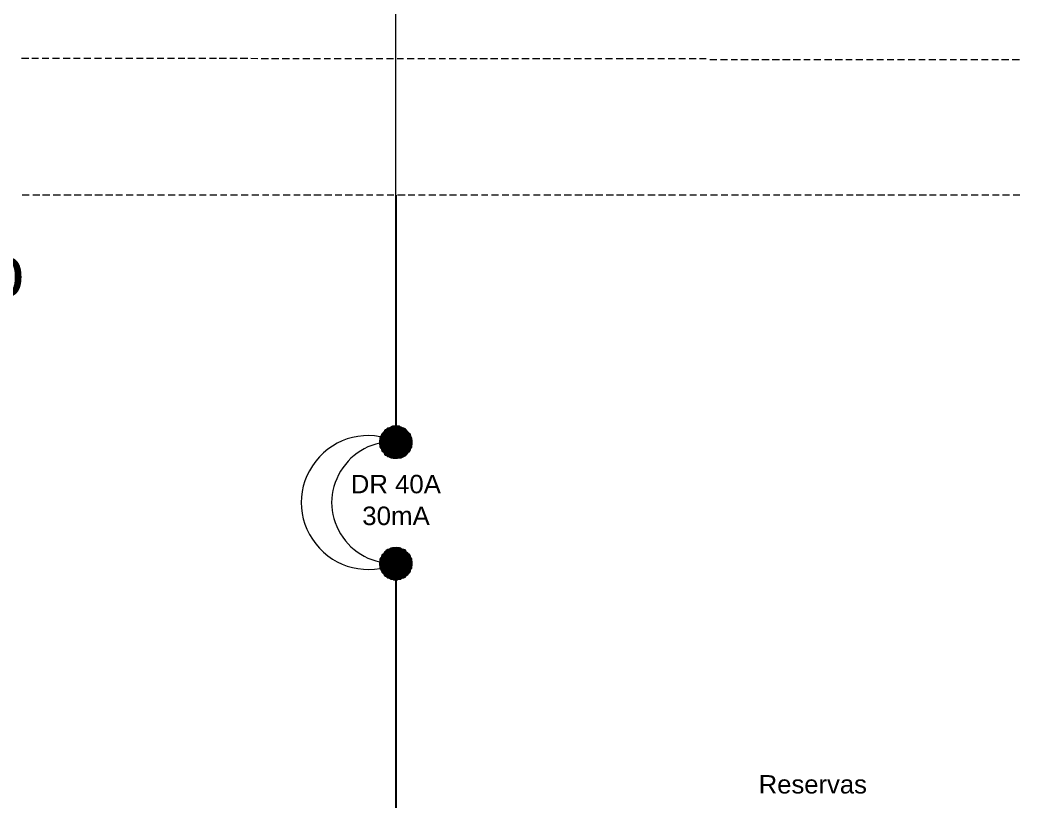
# Model space of a CAD drawing. Header units: millimetres. Extents: x 40 to 176, y -32 to 59.
# Drawn here: x 130.78 to 136.85, y 41.83 to 46.58 of the extents above; entities that cross this region are included whole.
import ezdxf

# ---------------------------------------------------------------- set-up
doc = ezdxf.new("R2010")
doc.units = ezdxf.units.MM
doc.layers.add('13 - Diagrama unifilar', color=7, linetype='Continuous', lineweight=30)
doc.styles.add('Arial0', font='arial.ttf', dxfattribs={"height": 3.14658})

msp = doc.modelspace()

# ---------------------------------------------------------------- hatches: boundary and pattern name
at = {"layer": '13 - Diagrama unifilar', "true_color": 0x000007}
h = msp.add_hatch(color=7, dxfattribs=at)
h.paths.add_polyline_path([(133.1189, 44.0926), (133.0043, 44.0926), (133.1217, 44.087)])
h.paths.add_polyline_path([(133.0043, 44.0926), (133.1217, 44.087), (132.996, 44.087)])
h = msp.add_hatch(color=7, dxfattribs=at)
h.paths.add_polyline_path([(133.1077, 44.0982), (133.0099, 44.0982), (133.1189, 44.0926)])
h.paths.add_polyline_path([(133.0099, 44.0982), (133.1189, 44.0926), (133.0043, 44.0926)])
h = msp.add_hatch(color=7, dxfattribs=at)
h.paths.add_polyline_path([(133.0993, 44.101), (133.0211, 44.101), (133.1077, 44.0982)])
h.paths.add_polyline_path([(133.0211, 44.101), (133.1077, 44.0982), (133.0099, 44.0982)])
h = msp.add_hatch(color=7, dxfattribs=at)
h.paths.add_polyline_path([(133.0909, 44.1038), (133.0295, 44.1038), (133.0993, 44.101)])
h.paths.add_polyline_path([(133.0295, 44.1038), (133.0993, 44.101), (133.0211, 44.101)])
h = msp.add_hatch(color=7, dxfattribs=at)
h.paths.add_polyline_path([(133.0826, 44.1093), (133.0407, 44.1093), (133.0909, 44.1038)])
h.paths.add_polyline_path([(133.0407, 44.1093), (133.0909, 44.1038), (133.0295, 44.1038)])
for points in [[(133.0658, 44.1121), (133.0714, 44.1093), (133.0463, 44.1093)], [(133.0407, 43.9222), (133.0826, 43.9222), (133.0714, 43.9194)], [(133.0658, 43.3746), (133.0714, 43.3719), (133.0463, 43.3719)], [(133.0407, 43.1847), (133.0826, 43.1847), (133.0714, 43.1819)]]:
    msp.add_hatch(color=7, dxfattribs=at).paths.add_polyline_path(points)
h = msp.add_hatch(color=7, dxfattribs=at)
h.paths.add_polyline_path([(133.1552, 44.0339), (132.968, 44.0339), (133.158, 44.0227)])
h.paths.add_polyline_path([(132.968, 44.0339), (133.158, 44.0227), (132.9652, 44.0227)])
h = msp.add_hatch(color=7, dxfattribs=at)
h.paths.add_polyline_path([(133.1496, 44.0507), (132.9708, 44.0507), (133.1552, 44.0395)])
h.paths.add_polyline_path([(132.9708, 44.0507), (133.1552, 44.0395), (132.968, 44.0395)])
h = msp.add_hatch(color=7, dxfattribs=at)
h.paths.add_polyline_path([(133.1552, 44.0395), (132.968, 44.0395), (133.1552, 44.0339)])
h.paths.add_polyline_path([(132.968, 44.0395), (133.1552, 44.0339), (132.968, 44.0339)])
h = msp.add_hatch(color=7, dxfattribs=at)
h.paths.add_polyline_path([(133.1468, 44.0591), (132.9764, 44.0591), (133.1496, 44.0507)])
h.paths.add_polyline_path([(132.9764, 44.0591), (133.1496, 44.0507), (132.9708, 44.0507)])
h = msp.add_hatch(color=7, dxfattribs=at)
h.paths.add_polyline_path([(133.144, 44.0646), (132.9792, 44.0646), (133.1468, 44.0591)])
h.paths.add_polyline_path([(132.9792, 44.0646), (133.1468, 44.0591), (132.9764, 44.0591)])
h = msp.add_hatch(color=7, dxfattribs=at)
h.paths.add_polyline_path([(133.1356, 44.073), (132.9848, 44.073), (133.144, 44.0646)])
h.paths.add_polyline_path([(132.9848, 44.073), (133.144, 44.0646), (132.9792, 44.0646)])
h = msp.add_hatch(color=7, dxfattribs=at)
h.paths.add_polyline_path([(133.1301, 44.0786), (132.9932, 44.0786), (133.1356, 44.073)])
h.paths.add_polyline_path([(132.9932, 44.0786), (133.1356, 44.073), (132.9848, 44.073)])
h = msp.add_hatch(color=7, dxfattribs=at)
h.paths.add_polyline_path([(133.1217, 44.087), (132.996, 44.087), (133.1301, 44.0786)])
h.paths.add_polyline_path([(132.996, 44.087), (133.1301, 44.0786), (132.9932, 44.0786)])
h = msp.add_hatch(color=7, dxfattribs=at)
h.paths.add_polyline_path([(133.158, 44.0227), (132.9652, 44.0227), (133.158, 44.0144)])
h.paths.add_polyline_path([(132.9652, 44.0227), (133.158, 44.0144), (132.9652, 44.0144)])
h = msp.add_hatch(color=7, dxfattribs=at)
h.paths.add_polyline_path([(133.158, 44.0144), (132.9652, 44.0144), (133.158, 44.0032)])
h.paths.add_polyline_path([(132.9652, 44.0144), (133.158, 44.0032), (132.9652, 44.0032)])
h = msp.add_hatch(color=7, dxfattribs=at)
h.paths.add_polyline_path([(133.158, 44.0032), (132.9652, 44.0032), (133.1552, 43.9976)])
h.paths.add_polyline_path([(132.9652, 44.0032), (133.1552, 43.9976), (132.968, 43.9976)])
h = msp.add_hatch(color=7, dxfattribs=at)
h.paths.add_polyline_path([(133.1552, 43.9976), (132.968, 43.9976), (133.1552, 43.9864)])
h.paths.add_polyline_path([(132.968, 43.9976), (133.1552, 43.9864), (132.968, 43.9864)])
h = msp.add_hatch(color=7, dxfattribs=at)
h.paths.add_polyline_path([(133.1552, 43.9864), (132.968, 43.9864), (133.1496, 43.978)])
h.paths.add_polyline_path([(132.968, 43.9864), (133.1496, 43.978), (132.9708, 43.978)])
h = msp.add_hatch(color=7, dxfattribs=at)
h.paths.add_polyline_path([(133.1496, 43.978), (132.9708, 43.978), (133.1468, 43.9697)])
h.paths.add_polyline_path([(132.9708, 43.978), (133.1468, 43.9697), (132.9764, 43.9697)])
h = msp.add_hatch(color=7, dxfattribs=at)
h.paths.add_polyline_path([(133.1468, 43.9697), (132.9764, 43.9697), (133.144, 43.9613)])
h.paths.add_polyline_path([(132.9764, 43.9697), (133.144, 43.9613), (132.9792, 43.9613)])
h = msp.add_hatch(color=7, dxfattribs=at)
h.paths.add_polyline_path([(133.144, 43.9613), (132.9792, 43.9613), (133.1356, 43.9557)])
h.paths.add_polyline_path([(132.9792, 43.9613), (133.1356, 43.9557), (132.9848, 43.9557)])
h = msp.add_hatch(color=7, dxfattribs=at)
h.paths.add_polyline_path([(133.1356, 43.9557), (132.9848, 43.9557), (133.1301, 43.9473)])
h.paths.add_polyline_path([(132.9848, 43.9557), (133.1301, 43.9473), (132.9932, 43.9473)])
h = msp.add_hatch(color=7, dxfattribs=at)
h.paths.add_polyline_path([(133.1301, 43.9473), (132.9932, 43.9473), (133.1217, 43.9389)])
h.paths.add_polyline_path([(132.9932, 43.9473), (133.1217, 43.9389), (132.996, 43.9389)])
h = msp.add_hatch(color=7, dxfattribs=at)
h.paths.add_polyline_path([(133.1217, 43.9389), (132.996, 43.9389), (133.1189, 43.9361)])
h.paths.add_polyline_path([(132.996, 43.9389), (133.1189, 43.9361), (133.0043, 43.9361)])
h = msp.add_hatch(color=7, dxfattribs=at)
h.paths.add_polyline_path([(133.1189, 43.9361), (133.0043, 43.9361), (133.1077, 43.9306)])
h.paths.add_polyline_path([(133.0043, 43.9361), (133.1077, 43.9306), (133.0099, 43.9306)])
h = msp.add_hatch(color=7, dxfattribs=at)
h.paths.add_polyline_path([(133.1077, 43.9306), (133.0099, 43.9306), (133.0993, 43.925)])
h.paths.add_polyline_path([(133.0099, 43.9306), (133.0993, 43.925), (133.0211, 43.925)])
h = msp.add_hatch(color=7, dxfattribs=at)
h.paths.add_polyline_path([(133.0993, 43.925), (133.0211, 43.925), (133.0909, 43.9222)])
h.paths.add_polyline_path([(133.0211, 43.925), (133.0909, 43.9222), (133.0295, 43.9222)])
h = msp.add_hatch(color=7, dxfattribs=at)
h.paths.add_polyline_path([(133.0407, 43.9222), (133.0463, 43.9194), (133.0714, 43.9194)])
h.paths.add_polyline_path([(133.0463, 43.9194), (133.0714, 43.9194), (133.0658, 43.9194)])
h = msp.add_hatch(color=7, dxfattribs=at)
h.paths.add_polyline_path([(133.0993, 43.3635), (133.0211, 43.3635), (133.1077, 43.3607)])
h.paths.add_polyline_path([(133.0211, 43.3635), (133.1077, 43.3607), (133.0099, 43.3607)])
h = msp.add_hatch(color=7, dxfattribs=at)
h.paths.add_polyline_path([(133.0909, 43.3691), (133.0295, 43.3691), (133.0993, 43.3635)])
h.paths.add_polyline_path([(133.0295, 43.3691), (133.0993, 43.3635), (133.0211, 43.3635)])
h = msp.add_hatch(color=7, dxfattribs=at)
h.paths.add_polyline_path([(133.0826, 43.3719), (133.0407, 43.3719), (133.0909, 43.3691)])
h.paths.add_polyline_path([(133.0407, 43.3719), (133.0909, 43.3691), (133.0295, 43.3691)])
h = msp.add_hatch(color=7, dxfattribs=at)
h.paths.add_polyline_path([(133.1496, 43.3132), (132.9708, 43.3132), (133.1552, 43.3048)])
h.paths.add_polyline_path([(132.9708, 43.3132), (133.1552, 43.3048), (132.968, 43.3048)])
h = msp.add_hatch(color=7, dxfattribs=at)
h.paths.add_polyline_path([(133.1552, 43.3048), (132.968, 43.3048), (133.1552, 43.2964)])
h.paths.add_polyline_path([(132.968, 43.3048), (133.1552, 43.2964), (132.968, 43.2964)])
h = msp.add_hatch(color=7, dxfattribs=at)
h.paths.add_polyline_path([(133.1468, 43.3216), (132.9764, 43.3216), (133.1496, 43.3132)])
h.paths.add_polyline_path([(132.9764, 43.3216), (133.1496, 43.3132), (132.9708, 43.3132)])
h = msp.add_hatch(color=7, dxfattribs=at)
h.paths.add_polyline_path([(133.144, 43.3299), (132.9792, 43.3299), (133.1468, 43.3216)])
h.paths.add_polyline_path([(132.9792, 43.3299), (133.1468, 43.3216), (132.9764, 43.3216)])
h = msp.add_hatch(color=7, dxfattribs=at)
h.paths.add_polyline_path([(133.1356, 43.3355), (132.9848, 43.3355), (133.144, 43.3299)])
h.paths.add_polyline_path([(132.9848, 43.3355), (133.144, 43.3299), (132.9792, 43.3299)])
h = msp.add_hatch(color=7, dxfattribs=at)
h.paths.add_polyline_path([(133.1301, 43.3439), (132.9932, 43.3439), (133.1356, 43.3355)])
h.paths.add_polyline_path([(132.9932, 43.3439), (133.1356, 43.3355), (132.9848, 43.3355)])
h = msp.add_hatch(color=7, dxfattribs=at)
h.paths.add_polyline_path([(133.1217, 43.3495), (132.996, 43.3495), (133.1301, 43.3439)])
h.paths.add_polyline_path([(132.996, 43.3495), (133.1301, 43.3439), (132.9932, 43.3439)])
h = msp.add_hatch(color=7, dxfattribs=at)
h.paths.add_polyline_path([(133.1189, 43.3579), (133.0043, 43.3579), (133.1217, 43.3495)])
h.paths.add_polyline_path([(133.0043, 43.3579), (133.1217, 43.3495), (132.996, 43.3495)])
h = msp.add_hatch(color=7, dxfattribs=at)
h.paths.add_polyline_path([(133.1077, 43.3607), (133.0099, 43.3607), (133.1189, 43.3579)])
h.paths.add_polyline_path([(133.0099, 43.3607), (133.1189, 43.3579), (133.0043, 43.3579)])
h = msp.add_hatch(color=7, dxfattribs=at)
h.paths.add_polyline_path([(133.1552, 43.2964), (132.968, 43.2964), (133.158, 43.2853)])
h.paths.add_polyline_path([(132.968, 43.2964), (133.158, 43.2853), (132.9652, 43.2853)])
h = msp.add_hatch(color=7, dxfattribs=at)
h.paths.add_polyline_path([(133.158, 43.2853), (132.9652, 43.2853), (133.158, 43.2797)])
h.paths.add_polyline_path([(132.9652, 43.2853), (133.158, 43.2797), (132.9652, 43.2797)])
h = msp.add_hatch(color=7, dxfattribs=at)
h.paths.add_polyline_path([(133.158, 43.2797), (132.9652, 43.2797), (133.158, 43.2685)])
h.paths.add_polyline_path([(132.9652, 43.2797), (133.158, 43.2685), (132.9652, 43.2685)])
h = msp.add_hatch(color=7, dxfattribs=at)
h.paths.add_polyline_path([(133.158, 43.2685), (132.9652, 43.2685), (133.1552, 43.2601)])
h.paths.add_polyline_path([(132.9652, 43.2685), (133.1552, 43.2601), (132.968, 43.2601)])
h = msp.add_hatch(color=7, dxfattribs=at)
h.paths.add_polyline_path([(133.1552, 43.2601), (132.968, 43.2601), (133.1552, 43.2489)])
h.paths.add_polyline_path([(132.968, 43.2601), (133.1552, 43.2489), (132.968, 43.2489)])
h = msp.add_hatch(color=7, dxfattribs=at)
h.paths.add_polyline_path([(133.1552, 43.2489), (132.968, 43.2489), (133.1496, 43.2434)])
h.paths.add_polyline_path([(132.968, 43.2489), (133.1496, 43.2434), (132.9708, 43.2434)])
h = msp.add_hatch(color=7, dxfattribs=at)
h.paths.add_polyline_path([(133.1496, 43.2434), (132.9708, 43.2434), (133.1468, 43.2322)])
h.paths.add_polyline_path([(132.9708, 43.2434), (133.1468, 43.2322), (132.9764, 43.2322)])
h = msp.add_hatch(color=7, dxfattribs=at)
h.paths.add_polyline_path([(133.1468, 43.2322), (132.9764, 43.2322), (133.144, 43.2238)])
h.paths.add_polyline_path([(132.9764, 43.2322), (133.144, 43.2238), (132.9792, 43.2238)])
h = msp.add_hatch(color=7, dxfattribs=at)
h.paths.add_polyline_path([(133.144, 43.2238), (132.9792, 43.2238), (133.1356, 43.2182)])
h.paths.add_polyline_path([(132.9792, 43.2238), (133.1356, 43.2182), (132.9848, 43.2182)])
h = msp.add_hatch(color=7, dxfattribs=at)
h.paths.add_polyline_path([(133.1356, 43.2182), (132.9848, 43.2182), (133.1301, 43.2098)])
h.paths.add_polyline_path([(132.9848, 43.2182), (133.1301, 43.2098), (132.9932, 43.2098)])
h = msp.add_hatch(color=7, dxfattribs=at)
h.paths.add_polyline_path([(133.1301, 43.2098), (132.9932, 43.2098), (133.1217, 43.2042)])
h.paths.add_polyline_path([(132.9932, 43.2098), (133.1217, 43.2042), (132.996, 43.2042)])
h = msp.add_hatch(color=7, dxfattribs=at)
h.paths.add_polyline_path([(133.1217, 43.2042), (132.996, 43.2042), (133.1189, 43.1987)])
h.paths.add_polyline_path([(132.996, 43.2042), (133.1189, 43.1987), (133.0043, 43.1987)])
h = msp.add_hatch(color=7, dxfattribs=at)
h.paths.add_polyline_path([(133.1189, 43.1987), (133.0043, 43.1987), (133.1077, 43.1931)])
h.paths.add_polyline_path([(133.0043, 43.1987), (133.1077, 43.1931), (133.0099, 43.1931)])
h = msp.add_hatch(color=7, dxfattribs=at)
h.paths.add_polyline_path([(133.1077, 43.1931), (133.0099, 43.1931), (133.0993, 43.1903)])
h.paths.add_polyline_path([(133.0099, 43.1931), (133.0993, 43.1903), (133.0211, 43.1903)])
h = msp.add_hatch(color=7, dxfattribs=at)
h.paths.add_polyline_path([(133.0993, 43.1903), (133.0211, 43.1903), (133.0909, 43.1847)])
h.paths.add_polyline_path([(133.0211, 43.1903), (133.0909, 43.1847), (133.0295, 43.1847)])
h = msp.add_hatch(color=7, dxfattribs=at)
h.paths.add_polyline_path([(133.0407, 43.1847), (133.0463, 43.1819), (133.0714, 43.1819)])
h.paths.add_polyline_path([(133.0463, 43.1819), (133.0714, 43.1819), (133.0658, 43.1819)])

# ---------------------------------------------------------------- linework, layer by layer
at = {"layer": '13 - Diagrama unifilar', "color": 7, "linetype": 'Continuous', "lineweight": 9, "true_color": 0x000007}
msp.add_lwpolyline([(133.0602, 45.5145), (133.0602, 46.9699), (133.0602, 46.9699)], dxfattribs=at)
at = {"layer": '13 - Diagrama unifilar', "color": 6, "linetype": 'Continuous', "lineweight": 9, "true_color": 0x000006}
for points in [[(130.7863, 46.3469), (130.831, 46.3469), (130.831, 46.3469)], [(130.8505, 46.3469), (130.8897, 46.3469), (130.8897, 46.3469)], [(130.912, 46.3469), (130.9539, 46.3469), (130.9539, 46.3469)], [(130.9763, 46.3469), (131.0182, 46.3469), (131.0182, 46.3469)], [(131.0405, 46.3469), (131.0824, 46.3469), (131.0824, 46.3469)], [(131.102, 46.3469), (131.1439, 46.3469), (131.1439, 46.3469)], [(131.1662, 46.3469), (131.2081, 46.3469), (131.2081, 46.3469)], [(131.2305, 46.3469), (131.2724, 46.3469), (131.2724, 46.3469)], [(131.2947, 46.3469), (131.3338, 46.3469), (131.3338, 46.3469)], [(131.3562, 46.3469), (131.3981, 46.3469), (131.3981, 46.3469)], [(131.4204, 46.3469), (131.4623, 46.3469), (131.4623, 46.3469)], [(131.4847, 46.3469), (131.5266, 46.3469), (131.5266, 46.3469)], [(131.5461, 46.3469), (131.588, 46.3469), (131.588, 46.3469)], [(131.6104, 46.3469), (131.6523, 46.3469), (131.6523, 46.3469)], [(131.6746, 46.3469), (131.7165, 46.3469), (131.7165, 46.3469)], [(131.7389, 46.3469), (131.778, 46.3469), (131.778, 46.3469)], [(131.7975, 46.3469), (131.8422, 46.3469), (131.8422, 46.3469)], [(131.8646, 46.3469), (131.9065, 46.3469), (131.9065, 46.3469)], [(131.9288, 46.3469), (131.9707, 46.3469), (131.9707, 46.3469)], [(131.9875, 46.3469), (132.0322, 46.3469), (132.0322, 46.3469)], [(132.0518, 46.3469), (132.0965, 46.3469), (132.0965, 46.3469)], [(132.116, 46.3469), (132.1607, 46.3469), (132.1607, 46.3469)], [(132.1803, 46.3469), (132.2222, 46.3442), (132.2222, 46.3442)], [(132.2417, 46.3442), (132.2864, 46.3442), (132.2864, 46.3442)], [(132.306, 46.3442), (132.3507, 46.3442), (132.3507, 46.3442)], [(132.3702, 46.3442), (132.4149, 46.3442), (132.4149, 46.3442)], [(132.4345, 46.3442), (132.4736, 46.3442), (132.4736, 46.3442)], [(132.4959, 46.3442), (132.5378, 46.3442), (132.5378, 46.3442)], [(132.5602, 46.3442), (132.6021, 46.3442), (132.6021, 46.3442)], [(132.6244, 46.3442), (132.6635, 46.3442), (132.6635, 46.3442)], [(132.6859, 46.3442), (132.7278, 46.3442), (132.7278, 46.3442)], [(132.7501, 46.3442), (132.792, 46.3442), (132.792, 46.3442)], [(132.8144, 46.3442), (132.8563, 46.3442), (132.8563, 46.3442)], [(132.8786, 46.3442), (132.9177, 46.3442), (132.9177, 46.3442)], [(132.9401, 46.3442), (132.982, 46.3442), (132.982, 46.3442)], [(133.0043, 46.3442), (133.0463, 46.3442), (133.0463, 46.3442)], [(133.0686, 46.3442), (133.1077, 46.3442), (133.1077, 46.3442)], [(133.1301, 46.3442), (133.172, 46.3442), (133.172, 46.3442)], [(133.1943, 46.3442), (133.2362, 46.3442), (133.2362, 46.3442)], [(133.2586, 46.3442), (133.3005, 46.3442), (133.3005, 46.3442)], [(133.3228, 46.3442), (133.3619, 46.3442), (133.3619, 46.3442)], [(133.3843, 46.3442), (133.4262, 46.3442), (133.4262, 46.3442)], [(133.4485, 46.3442), (133.4904, 46.3442), (133.4904, 46.3442)], [(133.5128, 46.3442), (133.5547, 46.3442), (133.5547, 46.3442)], [(133.5714, 46.3442), (133.6161, 46.3442), (133.6161, 46.3442)], [(133.6357, 46.3442), (133.6804, 46.3442), (133.6804, 46.3442)], [(133.6999, 46.3442), (133.7446, 46.3442), (133.7446, 46.3442)], [(133.7642, 46.3442), (133.8061, 46.3442), (133.8061, 46.3442)], [(133.8256, 46.3442), (133.8703, 46.3442), (133.8703, 46.3442)], [(133.8899, 46.3442), (133.9346, 46.3442), (133.9346, 46.3442)], [(133.9541, 46.3442), (133.9988, 46.3442), (133.9988, 46.3442)], [(134.0156, 46.3442), (134.0575, 46.3442), (134.0575, 46.3442)], [(134.0799, 46.3442), (134.1218, 46.3442), (134.1218, 46.3442)], [(134.1441, 46.3442), (134.1888, 46.3442), (134.1888, 46.3442)], [(134.2084, 46.3442), (134.2475, 46.3442), (134.2475, 46.3442)], [(134.2698, 46.3442), (134.3117, 46.3442), (134.3117, 46.3442)], [(134.3341, 46.3442), (134.376, 46.3442), (134.376, 46.3442)], [(134.3983, 46.3442), (134.4402, 46.3442), (134.4402, 46.3442)], [(134.4598, 46.3442), (134.5017, 46.3442), (134.5017, 46.3442)], [(134.524, 46.3442), (134.5659, 46.3442), (134.5659, 46.3442)], [(134.5883, 46.3442), (134.6302, 46.3442), (134.6302, 46.3442)], [(134.6525, 46.3442), (134.6916, 46.3442), (134.6916, 46.3442)], [(134.714, 46.3442), (134.7559, 46.3442), (134.7559, 46.3442)], [(134.7782, 46.3442), (134.8201, 46.3442), (134.8201, 46.3442)], [(134.8425, 46.3442), (134.8844, 46.3442), (134.8844, 46.3442)], [(134.9039, 46.3442), (134.9458, 46.3442), (134.9458, 46.3442)], [(134.9682, 46.3386), (135.0101, 46.3386), (135.0101, 46.3386)], [(135.0324, 46.3386), (135.0743, 46.3386), (135.0743, 46.3386)], [(135.0967, 46.3386), (135.1358, 46.3386), (135.1358, 46.3386)], [(135.1554, 46.3386), (135.2001, 46.3386), (135.2001, 46.3386)], [(135.2196, 46.3386), (135.2643, 46.3386), (135.2643, 46.3386)], [(135.2839, 46.3386), (135.3286, 46.3386), (135.3286, 46.3386)], [(135.3453, 46.3386), (135.39, 46.3386), (135.39, 46.3386)], [(135.4096, 46.3386), (135.4543, 46.3386), (135.4543, 46.3386)], [(135.4738, 46.3386), (135.5185, 46.3386), (135.5185, 46.3386)], [(135.5381, 46.3386), (135.5772, 46.3386), (135.5772, 46.3386)], [(135.5995, 46.3386), (135.6414, 46.3386), (135.6414, 46.3386)], [(135.6638, 46.3386), (135.7085, 46.3386), (135.7085, 46.3386)], [(135.728, 46.3386), (135.7727, 46.3386), (135.7727, 46.3386)], [(135.7923, 46.3386), (135.8314, 46.3386), (135.8314, 46.3386)], [(135.8537, 46.3386), (135.8956, 46.3386), (135.8956, 46.3386)], [(135.918, 46.3386), (135.9599, 46.3386), (135.9599, 46.3386)], [(135.9822, 46.3386), (136.0213, 46.3386), (136.0213, 46.3386)], [(136.0437, 46.3386), (136.0856, 46.3386), (136.0856, 46.3386)], [(136.1079, 46.3386), (136.1498, 46.3386), (136.1498, 46.3386)], [(136.1722, 46.3386), (136.2141, 46.3386), (136.2141, 46.3386)], [(136.2364, 46.3386), (136.2756, 46.3386), (136.2756, 46.3386)], [(136.2979, 46.3386), (136.3398, 46.3386), (136.3398, 46.3386)], [(136.3622, 46.3386), (136.4041, 46.3386), (136.4041, 46.3386)], [(136.4264, 46.3386), (136.4655, 46.3386), (136.4655, 46.3386)], [(136.4879, 46.3386), (136.5298, 46.3386), (136.5298, 46.3386)], [(136.5521, 46.3386), (136.594, 46.3386), (136.594, 46.3386)], [(136.6164, 46.3386), (136.6583, 46.3386), (136.6583, 46.3386)], [(136.6806, 46.3386), (136.7197, 46.3386), (136.7197, 46.3386)], [(136.7393, 46.3386), (136.784, 46.3386), (136.784, 46.3386)], [(136.8035, 46.3386), (136.8482, 46.3386), (136.8482, 46.3386)], [(130.8338, 45.5145), (130.7919, 45.5145), (130.7919, 45.5145)], [(130.898, 45.5145), (130.8561, 45.5145), (130.8561, 45.5145)], [(130.9595, 45.5145), (130.9148, 45.5145), (130.9148, 45.5145)], [(131.0237, 45.5145), (130.979, 45.5145), (130.979, 45.5145)], [(131.088, 45.5145), (131.0433, 45.5145), (131.0433, 45.5145)], [(131.1495, 45.5145), (131.1075, 45.5145), (131.1075, 45.5145)], [(131.2137, 45.5145), (131.169, 45.5145), (131.169, 45.5145)], [(131.278, 45.5145), (131.2333, 45.5145), (131.2333, 45.5145)], [(131.3422, 45.5145), (131.2975, 45.5145), (131.2975, 45.5145)], [(131.4009, 45.5145), (131.359, 45.5145), (131.359, 45.5145)], [(131.4651, 45.5145), (131.4232, 45.5145), (131.4232, 45.5145)], [(131.5294, 45.5145), (131.4875, 45.5145), (131.4875, 45.5145)], [(131.5908, 45.5145), (131.5517, 45.5145), (131.5517, 45.5145)], [(131.6551, 45.5145), (131.6132, 45.5145), (131.6132, 45.5145)], [(131.7193, 45.5145), (131.6774, 45.5145), (131.6774, 45.5145)], [(131.7836, 45.5145), (131.7417, 45.5145), (131.7417, 45.5145)], [(131.845, 45.5145), (131.8031, 45.5145), (131.8031, 45.5145)], [(131.9093, 45.5145), (131.8674, 45.5145), (131.8674, 45.5145)], [(131.9735, 45.5145), (131.9316, 45.5145), (131.9316, 45.5145)], [(132.035, 45.5145), (131.9959, 45.5145), (131.9959, 45.5145)], [(132.0992, 45.5145), (132.0573, 45.5145), (132.0573, 45.5145)], [(132.1635, 45.5145), (132.1216, 45.5145), (132.1216, 45.5145)], [(132.2278, 45.5145), (132.1858, 45.5145), (132.1858, 45.5145)], [(132.2892, 45.5145), (132.2501, 45.5145), (132.2501, 45.5145)], [(132.3535, 45.5145), (132.3116, 45.5145), (132.3116, 45.5145)], [(132.4177, 45.5145), (132.3758, 45.5145), (132.3758, 45.5145)], [(132.4792, 45.5145), (132.4401, 45.5145), (132.4401, 45.5145)], [(132.5434, 45.5145), (132.4987, 45.5145), (132.4987, 45.5145)], [(132.6077, 45.5145), (132.563, 45.5145), (132.563, 45.5145)], [(132.6719, 45.5145), (132.6272, 45.5145), (132.6272, 45.5145)], [(132.7334, 45.5145), (132.6915, 45.5145), (132.6915, 45.5145)], [(132.7976, 45.5145), (132.7529, 45.5145), (132.7529, 45.5145)], [(132.8619, 45.5145), (132.8172, 45.5145), (132.8172, 45.5145)], [(132.9205, 45.5145), (132.8814, 45.5145), (132.8814, 45.5145)], [(132.9848, 45.5145), (132.9429, 45.5145), (132.9429, 45.5145)], [(133.049, 45.5145), (133.0071, 45.5145), (133.0071, 45.5145)], [(133.1161, 45.5145), (133.0714, 45.5145), (133.0714, 45.5145)], [(133.1748, 45.5145), (133.1356, 45.5145), (133.1356, 45.5145)], [(133.239, 45.5145), (133.1971, 45.5145), (133.1971, 45.5145)], [(133.3033, 45.5145), (133.2614, 45.5145), (133.2614, 45.5145)], [(133.3675, 45.5145), (133.3256, 45.5145), (133.3256, 45.5145)], [(133.429, 45.5145), (133.3871, 45.5145), (133.3871, 45.5145)], [(133.4932, 45.5145), (133.4513, 45.5145), (133.4513, 45.5145)], [(133.5575, 45.5145), (133.5156, 45.5145), (133.5156, 45.5145)], [(133.6189, 45.5145), (133.5798, 45.5145), (133.5798, 45.5145)], [(133.6832, 45.5145), (133.6413, 45.5145), (133.6413, 45.5145)], [(133.7474, 45.5145), (133.7055, 45.5145), (133.7055, 45.5145)], [(133.8117, 45.5145), (133.7698, 45.5145), (133.7698, 45.5145)], [(133.8731, 45.5145), (133.8312, 45.5145), (133.8312, 45.5145)], [(133.9374, 45.5145), (133.8955, 45.5145), (133.8955, 45.5145)], [(134.0016, 45.5145), (133.9597, 45.5145), (133.9597, 45.5145)], [(134.0631, 45.5145), (134.024, 45.5145), (134.024, 45.5145)], [(134.1273, 45.5145), (134.0826, 45.5145), (134.0826, 45.5145)], [(134.1916, 45.5145), (134.1469, 45.5145), (134.1469, 45.5145)], [(134.2558, 45.5145), (134.2111, 45.5145), (134.2111, 45.5145)], [(134.3173, 45.5145), (134.2726, 45.5145), (134.2726, 45.5145)], [(134.3816, 45.5145), (134.3369, 45.5145), (134.3369, 45.5145)], [(134.4458, 45.5145), (134.4011, 45.5145), (134.4011, 45.5145)], [(134.5045, 45.5145), (134.4654, 45.5145), (134.4654, 45.5145)], [(134.5687, 45.5145), (134.5268, 45.5145), (134.5268, 45.5145)], [(134.6358, 45.5145), (134.5911, 45.5145), (134.5911, 45.5145)], [(134.7, 45.5145), (134.6553, 45.5145), (134.6553, 45.5145)], [(134.7587, 45.5145), (134.7168, 45.5145), (134.7168, 45.5145)], [(134.8229, 45.5145), (134.781, 45.5145), (134.781, 45.5145)], [(134.8872, 45.5145), (134.8453, 45.5145), (134.8453, 45.5145)], [(134.9486, 45.5145), (134.9095, 45.5145), (134.9095, 45.5145)], [(135.0129, 45.5145), (134.971, 45.5145), (134.971, 45.5145)], [(135.0771, 45.5145), (135.0352, 45.5145), (135.0352, 45.5145)], [(135.1414, 45.5145), (135.0995, 45.5145), (135.0995, 45.5145)], [(135.2028, 45.5145), (135.1609, 45.5145), (135.1609, 45.5145)], [(135.2671, 45.5145), (135.2252, 45.5145), (135.2252, 45.5145)], [(135.3313, 45.5145), (135.2894, 45.5145), (135.2894, 45.5145)], [(135.3928, 45.5145), (135.3537, 45.5145), (135.3537, 45.5145)], [(135.4571, 45.5145), (135.4152, 45.5145), (135.4152, 45.5145)], [(135.5213, 45.5145), (135.4794, 45.5145), (135.4794, 45.5145)], [(135.5856, 45.5145), (135.5437, 45.5145), (135.5437, 45.5145)], [(135.647, 45.5145), (135.6079, 45.5145), (135.6079, 45.5145)], [(135.7113, 45.5145), (135.6666, 45.5145), (135.6666, 45.5145)], [(135.7755, 45.5145), (135.7308, 45.5145), (135.7308, 45.5145)], [(135.837, 45.5145), (135.7979, 45.5145), (135.7979, 45.5145)], [(135.9012, 45.5145), (135.8565, 45.5145), (135.8565, 45.5145)], [(135.9655, 45.5145), (135.9208, 45.5145), (135.9208, 45.5145)], [(136.0297, 45.5145), (135.985, 45.5145), (135.985, 45.5145)], [(136.0884, 45.5145), (136.0493, 45.5145), (136.0493, 45.5145)], [(136.1554, 45.5145), (136.1107, 45.5145), (136.1107, 45.5145)], [(136.2197, 45.5145), (136.175, 45.5145), (136.175, 45.5145)], [(136.2839, 45.5145), (136.2392, 45.5145), (136.2392, 45.5145)], [(136.3426, 45.5145), (136.3007, 45.5145), (136.3007, 45.5145)], [(136.4069, 45.5145), (136.3649, 45.5145), (136.3649, 45.5145)], [(136.4711, 45.5145), (136.4292, 45.5145), (136.4292, 45.5145)], [(136.5326, 45.5145), (136.4935, 45.5145), (136.4935, 45.5145)], [(136.5968, 45.5145), (136.5549, 45.5145), (136.5549, 45.5145)], [(136.6611, 45.5145), (136.6192, 45.5145), (136.6192, 45.5145)], [(136.7253, 45.5145), (136.6834, 45.5145), (136.6834, 45.5145)], [(136.7868, 45.5145), (136.7449, 45.5145), (136.7449, 45.5145)], [(136.851, 45.5145), (136.8091, 45.5145), (136.8091, 45.5145)]]:
    msp.add_lwpolyline(points, dxfattribs=at)
at = {"layer": '13 - Diagrama unifilar', "color": 7, "linetype": 'Continuous', "lineweight": -2, "true_color": 0x000007}
for points in [[(133.0602, 45.5145), (133.0602, 44.0144), (133.0602, 44.0144)], [(133.0602, 43.2797), (133.0602, 41.7795), (133.0602, 41.7795)]]:
    msp.add_lwpolyline(points, dxfattribs=at)
for points in [[(133.0043, 44.0926), (133.1217, 44.087), (132.996, 44.087)], [(133.0099, 44.0982), (133.1189, 44.0926), (133.0043, 44.0926)], [(133.1189, 44.0926), (133.0043, 44.0926), (133.1217, 44.087)], [(133.0211, 44.101), (133.1077, 44.0982), (133.0099, 44.0982)], [(133.1077, 44.0982), (133.0099, 44.0982), (133.1189, 44.0926)], [(133.0295, 44.1038), (133.0993, 44.101), (133.0211, 44.101)], [(133.0993, 44.101), (133.0211, 44.101), (133.1077, 44.0982)], [(133.0407, 44.1093), (133.0909, 44.1038), (133.0295, 44.1038)], [(133.0909, 44.1038), (133.0295, 44.1038), (133.0993, 44.101)], [(133.0463, 44.1093), (133.0826, 44.1093), (133.0407, 44.1093)], [(133.0826, 44.1093), (133.0407, 44.1093), (133.0909, 44.1038)], [(133.0658, 44.1121), (133.0714, 44.1093), (133.0463, 44.1093)], [(133.0714, 44.1093), (133.0463, 44.1093), (133.0826, 44.1093)], [(132.968, 44.0339), (133.158, 44.0227), (132.9652, 44.0227)], [(132.9708, 44.0507), (133.1552, 44.0395), (132.968, 44.0395)], [(133.1552, 44.0395), (132.968, 44.0395), (133.1552, 44.0339)], [(132.968, 44.0395), (133.1552, 44.0339), (132.968, 44.0339)], [(133.1552, 44.0339), (132.968, 44.0339), (133.158, 44.0227)], [(132.9764, 44.0591), (133.1496, 44.0507), (132.9708, 44.0507)], [(133.1496, 44.0507), (132.9708, 44.0507), (133.1552, 44.0395)], [(132.9792, 44.0646), (133.1468, 44.0591), (132.9764, 44.0591)], [(133.1468, 44.0591), (132.9764, 44.0591), (133.1496, 44.0507)], [(132.9848, 44.073), (133.144, 44.0646), (132.9792, 44.0646)], [(133.144, 44.0646), (132.9792, 44.0646), (133.1468, 44.0591)], [(132.9932, 44.0786), (133.1356, 44.073), (132.9848, 44.073)], [(133.1356, 44.073), (132.9848, 44.073), (133.144, 44.0646)], [(132.996, 44.087), (133.1301, 44.0786), (132.9932, 44.0786)], [(133.1301, 44.0786), (132.9932, 44.0786), (133.1356, 44.073)], [(133.1217, 44.087), (132.996, 44.087), (133.1301, 44.0786)], [(133.158, 44.0227), (132.9652, 44.0227), (133.158, 44.0144)], [(132.9652, 44.0227), (133.158, 44.0144), (132.9652, 44.0144)], [(133.158, 44.0144), (132.9652, 44.0144), (133.158, 44.0032)], [(132.9652, 44.0144), (133.158, 44.0032), (132.9652, 44.0032)], [(133.158, 44.0032), (132.9652, 44.0032), (133.1552, 43.9976)], [(132.9652, 44.0032), (133.1552, 43.9976), (132.968, 43.9976)], [(133.1552, 43.9976), (132.968, 43.9976), (133.1552, 43.9864)], [(132.968, 43.9976), (133.1552, 43.9864), (132.968, 43.9864)], [(133.1552, 43.9864), (132.968, 43.9864), (133.1496, 43.978)], [(132.968, 43.9864), (133.1496, 43.978), (132.9708, 43.978)], [(133.1496, 43.978), (132.9708, 43.978), (133.1468, 43.9697)], [(132.9708, 43.978), (133.1468, 43.9697), (132.9764, 43.9697)], [(133.1468, 43.9697), (132.9764, 43.9697), (133.144, 43.9613)], [(132.9764, 43.9697), (133.144, 43.9613), (132.9792, 43.9613)], [(133.144, 43.9613), (132.9792, 43.9613), (133.1356, 43.9557)], [(132.9792, 43.9613), (133.1356, 43.9557), (132.9848, 43.9557)], [(133.1356, 43.9557), (132.9848, 43.9557), (133.1301, 43.9473)], [(132.9848, 43.9557), (133.1301, 43.9473), (132.9932, 43.9473)], [(133.1301, 43.9473), (132.9932, 43.9473), (133.1217, 43.9389)], [(132.9932, 43.9473), (133.1217, 43.9389), (132.996, 43.9389)], [(133.1217, 43.9389), (132.996, 43.9389), (133.1189, 43.9361)], [(132.996, 43.9389), (133.1189, 43.9361), (133.0043, 43.9361)], [(133.1189, 43.9361), (133.0043, 43.9361), (133.1077, 43.9306)], [(133.0043, 43.9361), (133.1077, 43.9306), (133.0099, 43.9306)], [(133.1077, 43.9306), (133.0099, 43.9306), (133.0993, 43.925)], [(133.0099, 43.9306), (133.0993, 43.925), (133.0211, 43.925)], [(133.0993, 43.925), (133.0211, 43.925), (133.0909, 43.9222)], [(133.0211, 43.925), (133.0909, 43.9222), (133.0295, 43.9222)], [(133.0909, 43.9222), (133.0295, 43.9222), (133.0826, 43.9222)], [(133.0295, 43.9222), (133.0826, 43.9222), (133.0407, 43.9222)], [(133.0407, 43.9222), (133.0463, 43.9194), (133.0714, 43.9194)], [(133.0407, 43.9222), (133.0826, 43.9222), (133.0714, 43.9194)], [(133.0463, 43.9194), (133.0714, 43.9194), (133.0658, 43.9194)], [(133.0211, 43.3635), (133.1077, 43.3607), (133.0099, 43.3607)], [(133.0295, 43.3691), (133.0993, 43.3635), (133.0211, 43.3635)], [(133.0993, 43.3635), (133.0211, 43.3635), (133.1077, 43.3607)], [(133.0407, 43.3719), (133.0909, 43.3691), (133.0295, 43.3691)], [(133.0909, 43.3691), (133.0295, 43.3691), (133.0993, 43.3635)], [(133.0463, 43.3719), (133.0826, 43.3719), (133.0407, 43.3719)], [(133.0826, 43.3719), (133.0407, 43.3719), (133.0909, 43.3691)], [(133.0658, 43.3746), (133.0714, 43.3719), (133.0463, 43.3719)], [(133.0714, 43.3719), (133.0463, 43.3719), (133.0826, 43.3719)], [(132.9708, 43.3132), (133.1552, 43.3048), (132.968, 43.3048)], [(133.1552, 43.3048), (132.968, 43.3048), (133.1552, 43.2964)], [(132.968, 43.3048), (133.1552, 43.2964), (132.968, 43.2964)], [(132.9764, 43.3216), (133.1496, 43.3132), (132.9708, 43.3132)], [(133.1496, 43.3132), (132.9708, 43.3132), (133.1552, 43.3048)], [(132.9792, 43.3299), (133.1468, 43.3216), (132.9764, 43.3216)], [(133.1468, 43.3216), (132.9764, 43.3216), (133.1496, 43.3132)], [(132.9848, 43.3355), (133.144, 43.3299), (132.9792, 43.3299)], [(133.144, 43.3299), (132.9792, 43.3299), (133.1468, 43.3216)], [(132.9932, 43.3439), (133.1356, 43.3355), (132.9848, 43.3355)], [(133.1356, 43.3355), (132.9848, 43.3355), (133.144, 43.3299)], [(132.996, 43.3495), (133.1301, 43.3439), (132.9932, 43.3439)], [(133.1301, 43.3439), (132.9932, 43.3439), (133.1356, 43.3355)], [(133.0043, 43.3579), (133.1217, 43.3495), (132.996, 43.3495)], [(133.1217, 43.3495), (132.996, 43.3495), (133.1301, 43.3439)], [(133.0099, 43.3607), (133.1189, 43.3579), (133.0043, 43.3579)], [(133.1189, 43.3579), (133.0043, 43.3579), (133.1217, 43.3495)], [(133.1077, 43.3607), (133.0099, 43.3607), (133.1189, 43.3579)], [(132.968, 43.2964), (133.158, 43.2853), (132.9652, 43.2853)], [(133.158, 43.2853), (132.9652, 43.2853), (133.158, 43.2797)], [(132.9652, 43.2853), (133.158, 43.2797), (132.9652, 43.2797)], [(133.158, 43.2797), (132.9652, 43.2797), (133.158, 43.2685)], [(132.9652, 43.2797), (133.158, 43.2685), (132.9652, 43.2685)], [(133.158, 43.2685), (132.9652, 43.2685), (133.1552, 43.2601)], [(132.9652, 43.2685), (133.1552, 43.2601), (132.968, 43.2601)], [(133.1552, 43.2964), (132.968, 43.2964), (133.158, 43.2853)], [(133.1552, 43.2601), (132.968, 43.2601), (133.1552, 43.2489)], [(132.968, 43.2601), (133.1552, 43.2489), (132.968, 43.2489)], [(133.1552, 43.2489), (132.968, 43.2489), (133.1496, 43.2434)], [(132.968, 43.2489), (133.1496, 43.2434), (132.9708, 43.2434)], [(133.1496, 43.2434), (132.9708, 43.2434), (133.1468, 43.2322)], [(132.9708, 43.2434), (133.1468, 43.2322), (132.9764, 43.2322)], [(133.1468, 43.2322), (132.9764, 43.2322), (133.144, 43.2238)], [(132.9764, 43.2322), (133.144, 43.2238), (132.9792, 43.2238)], [(133.144, 43.2238), (132.9792, 43.2238), (133.1356, 43.2182)], [(132.9792, 43.2238), (133.1356, 43.2182), (132.9848, 43.2182)], [(133.1356, 43.2182), (132.9848, 43.2182), (133.1301, 43.2098)], [(132.9848, 43.2182), (133.1301, 43.2098), (132.9932, 43.2098)], [(133.1301, 43.2098), (132.9932, 43.2098), (133.1217, 43.2042)], [(132.9932, 43.2098), (133.1217, 43.2042), (132.996, 43.2042)], [(133.1217, 43.2042), (132.996, 43.2042), (133.1189, 43.1987)], [(132.996, 43.2042), (133.1189, 43.1987), (133.0043, 43.1987)], [(133.1189, 43.1987), (133.0043, 43.1987), (133.1077, 43.1931)], [(133.0043, 43.1987), (133.1077, 43.1931), (133.0099, 43.1931)], [(133.1077, 43.1931), (133.0099, 43.1931), (133.0993, 43.1903)], [(133.0099, 43.1931), (133.0993, 43.1903), (133.0211, 43.1903)], [(133.0993, 43.1903), (133.0211, 43.1903), (133.0909, 43.1847)], [(133.0211, 43.1903), (133.0909, 43.1847), (133.0295, 43.1847)], [(133.0909, 43.1847), (133.0295, 43.1847), (133.0826, 43.1847)], [(133.0295, 43.1847), (133.0826, 43.1847), (133.0407, 43.1847)], [(133.0407, 43.1847), (133.0463, 43.1819), (133.0714, 43.1819)], [(133.0407, 43.1847), (133.0826, 43.1847), (133.0714, 43.1819)], [(133.0463, 43.1819), (133.0714, 43.1819), (133.0658, 43.1819)]]:
    msp.add_lwpolyline(points, close=True, dxfattribs=at)
at = {"layer": '13 - Diagrama unifilar', "color": 7, "linetype": 'Continuous', "lineweight": 9, "true_color": 0x000007}
for points in [[(133.063, 44.0172), (132.8926, 44.0954), (132.6887, 44.0479), (132.5741, 43.8998), (132.5741, 43.8998), (132.4568, 43.7518), (132.4568, 43.5451), (132.5741, 43.397), (132.5741, 43.397), (132.6887, 43.2489), (132.8926, 43.2014), (133.063, 43.2797)], [(133.063, 44.0172), (132.9261, 44.0255), (132.7948, 43.9557), (132.725, 43.8384), (132.725, 43.8384), (132.6524, 43.721), (132.6524, 43.5758), (132.725, 43.4585), (132.725, 43.4585), (132.7948, 43.3411), (132.9261, 43.2713), (133.063, 43.2797)]]:
    msp.add_open_spline(points, degree=3, knots=[0, 0, 0, 0, 0.083333, 0.083333, 0.083333, 0.083334, 0.166667, 0.166667, 0.166667, 0.166668, 1, 1, 1, 1], dxfattribs=at)

# ---------------------------------------------------------------- texts
at = {"layer": '13 - Diagrama unifilar', "color": 6, "true_color": 0x000006, "style": 'Arial0'}
msp.add_text('QDC - Condomínio', height=0.315157, dxfattribs=at).set_placement((127.0625, 44.8965))
at = {"layer": '13 - Diagrama unifilar', "color": 7, "true_color": 0x000007, "style": 'Arial0'}
for s, height, p in [('DR 40A', 0.11194, (132.7865, 43.7046)), ('30mA', 0.11249, (132.8563, 43.5114)), ('Reservas', 0.11138, (135.2643, 41.8814))]:
    msp.add_text(s, height=height, dxfattribs=at).set_placement(p)

doc.saveas('drawing.dxf')
